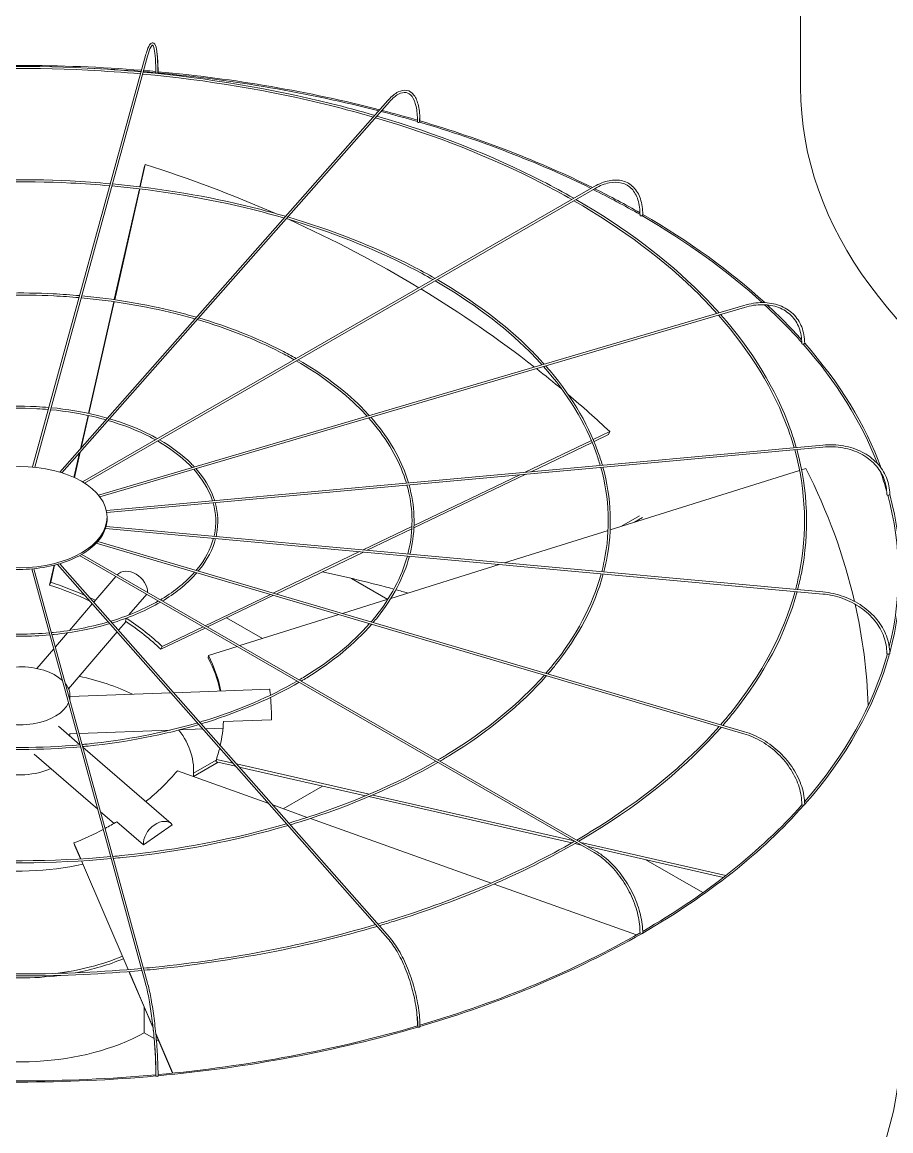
# Model space of a CAD drawing. Header units: millimetres. Extents: x -312439 to 477422, y -331570 to 212570.
# Drawn here: x -168588 to -167553, y -87012 to -85691 of the extents above; entities that cross this region are included whole.
import ezdxf

# ---------------------------------------------------------------- set-up
doc = ezdxf.new("R2010")
doc.units = ezdxf.units.MM

msp = doc.modelspace()

# ---------------------------------------------------------------- linework, layer by layer
at = {"color": 3, "linetype": 'Continuous', "lineweight": 0, "extrusion": (-1.11022e-16, 0.816497, 0.57735)}
for p, q in [((-167660.963, -85768.706), (-167660.963, -85205.817)), ((-168440.797, -85730.795), (-168575.265, -86220.963)), ((-168438.435, -85731.443), (-168572.79, -86221.201)), ((-168542.953, -86227.065), (-168152.276, -85784.383)), ((-168150.439, -85786.004), (-168540.389, -86227.862)), ((-168441.122, -85860.777), (-168447.142, -85887.358)), ((-168442.452, -85864.209), (-168441.122, -85860.777)), ((-168447.681, -85887.293), (-168442.452, -85864.209)), ((-168515.955, -86238.707), (-167906.763, -85886.99)), ((-167905.538, -85889.111), (-168513.59, -86240.17)), ((-168478.111, -86021.638), (-168448.225, -85889.694)), ((-168447.686, -85889.759), (-168477.575, -86021.715)), ((-168508.804, -86157.145), (-168478.653, -86024.035)), ((-168478.118, -86024.111), (-168508.276, -86157.259)), ((-168496.913, -86254.54), (-167728.343, -86028.446)), ((-168495.277, -86256.612), (-167727.652, -86030.796)), ((-168518.318, -86199.151), (-168509.345, -86159.534)), ((-168508.818, -86159.648), (-168517.574, -86198.308)), ((-167907.82, -86188.29), (-167888.214, -86178.88)), ((-167889.544, -86182.312), (-167888.214, -86178.88)), ((-167988.994, -86227.248), (-167910.031, -86189.351)), ((-167909.055, -86191.676), (-167981.804, -86226.591)), ((-167889.544, -86182.312), (-167906.843, -86190.614)), ((-168526.075, -86233.394), (-168519.446, -86204.131)), ((-168518.702, -86203.288), (-168525.574, -86233.626)), ((-168487.536, -86272.836), (-167634.448, -86194.827)), ((-168487.079, -86275.254), (-167634.225, -86197.267)), ((-167988.135, -86229.629), (-168121.294, -86293.537)), ((-168121.175, -86290.687), (-167995.326, -86230.287)), ((-167662.108, -86225), (-167887.635, -86295.651)), ((-167654.664, -86222.668), (-167659.756, -86224.263)), ((-168486.67, -86282.59), (-168486.67, -86280.59)), ((-167852.604, -86279.036), (-167873.962, -86291.367)), ((-167858.815, -86286.622), (-167849.14, -86281.036)), ((-168488.606, -86294.15), (-167634.448, -86372.257)), ((-168487.883, -86291.756), (-167634.225, -86369.818)), ((-168181.735, -86319.752), (-168123.67, -86291.884)), ((-168123.813, -86294.746), (-168176.846, -86320.199)), ((-167890.122, -86296.43), (-168013.636, -86335.123)), ((-168499.671, -86311.733), (-167728.343, -86538.638)), ((-167727.652, -86536.288), (-168497.833, -86309.721)), ((-168516.876, -86325.017), (-167905.538, -86677.973)), ((-168288.899, -86371.184), (-168186.04, -86321.818)), ((-168181.151, -86322.265), (-168285.29, -86372.245)), ((-168555.148, -86361.75), (-168549.764, -86337.982)), ((-168549.178, -86337.834), (-168553.818, -86358.318)), ((-168152.276, -86782.701), (-168545.698, -86336.909)), ((-168543.095, -86336.156), (-168150.439, -86781.08)), ((-168519.353, -86326.415), (-167906.763, -86680.094)), ((-168019.714, -86337.027), (-168148.696, -86377.433)), ((-168576.311, -86342.306), (-168440.797, -86836.289)), ((-168438.435, -86835.641), (-168573.833, -86342.083)), ((-168476.256, -86351.297), (-168502.603, -86382.039)), ((-168555.148, -86361.75), (-168553.818, -86358.318)), ((-168152.455, -86378.611), (-168195.746, -86353.617)), ((-168439.464, -86372.539), (-168460.588, -86397.188)), ((-168369.725, -86409.975), (-168292.197, -86372.767)), ((-168288.589, -86373.828), (-168367.083, -86411.5)), ((-168504.213, -86383.917), (-168531.417, -86415.659)), ((-168152.3, -86378.563), (-168206.305, -86395.481)), ((-168301.475, -86425.295), (-168344.304, -86400.568)), ((-168210.508, -86396.797), (-168328.517, -86433.766)), ((-168474.67, -86417.392), (-168532.637, -86485.028)), ((-168464.123, -86405.085), (-168473.061, -86415.514)), ((-168369.758, -86412.784), (-168422.47, -86438.083)), ((-168421.14, -86434.651), (-168372.4, -86411.259)), ((-168533.848, -86418.496), (-168548.258, -86435.309)), ((-168550.182, -86437.554), (-168570.239, -86460.956)), ((-168422.47, -86438.083), (-168421.14, -86434.651)), ((-168331.693, -86434.761), (-168366.036, -86445.52)), ((-168366.131, -86448.476), (-168366.036, -86445.52)), ((-168410.56, -86490.036), (-168530.834, -86494.494)), ((-168530.834, -86493.45), (-168530.834, -86498.824)), ((-168293.194, -86485.686), (-168407.396, -86489.919)), ((-168348.192, -86524.113), (-168290.964, -86521.992)), ((-168518.931, -86551.802), (-168544.473, -86529.667)), ((-168411.38, -86534.312), (-168519.994, -86538.338)), ((-168372.749, -86532.88), (-168399.476, -86533.871)), ((-168348.67, -86531.988), (-168369.585, -86532.763)), ((-168522.508, -86538.431), (-168531.515, -86538.765)), ((-168530.834, -86538.739), (-168530.834, -86541.487)), ((-168497.756, -86628.659), (-168573.43, -86563.082)), ((-168410.487, -86645.777), (-168515.48, -86554.792)), ((-168356.577, -86570.005), (-168383.555, -86585.581)), ((-168383.555, -86589.581), (-168354.351, -86572.72)), ((-168356.647, -86572.196), (-168356.552, -86569.24)), ((-168333.368, -86577.503), (-168356.647, -86572.196)), ((-168356.552, -86569.24), (-168336.658, -86573.775)), ((-168332.569, -86574.707), (-168174.4, -86610.762)), ((-168294.241, -86621.838), (-168402.947, -86583.011)), ((-168383.555, -86589.938), (-168383.555, -86582.688)), ((-168178.978, -86612.697), (-168329.278, -86578.435)), ((-168230.174, -86601.026), (-168276.93, -86628.021)), ((-167933.319, -86668.696), (-168174.885, -86613.63)), ((-168170.341, -86611.687), (-167930.585, -86666.34)), ((-168248.219, -86638.276), (-168289.47, -86623.542)), ((-168478.369, -86645.459), (-168494.424, -86631.546)), ((-168029.21, -86716.5), (-168244.445, -86639.624)), ((-168475.094, -86643.504), (-168443.298, -86671.058)), ((-168443.298, -86671.058), (-168409.103, -86647.238)), ((-167922.49, -86668.186), (-167749.773, -86707.557)), ((-168526.141, -86668.828), (-168518.021, -86687.743)), ((-168524.906, -86672.165), (-168526.141, -86668.828)), ((-168518.213, -86687.755), (-168524.906, -86672.165)), ((-167922.061, -86671.262), (-167929.795, -86669.499)), ((-167752.739, -86709.86), (-167913.966, -86673.107)), ((-168461.608, -86819.611), (-168517.186, -86690.147)), ((-168516.994, -86690.135), (-168461.417, -86819.595)), ((-167777.176, -86727.999), (-167845.036, -86688.82)), ((-167856.153, -86778.311), (-168025.839, -86717.704)), ((-168431.912, -86888.784), (-168460.588, -86821.986)), ((-168460.398, -86821.97), (-168431.979, -86888.168)), ((-168442.513, -86864.09), (-168442.513, -86894.765)), ((-168430.658, -86901.61), (-168442.513, -86894.765)), ((-168428.662, -86895.895), (-168408.449, -86942.98)), ((-168408.638, -86942.999), (-168428.604, -86896.489)), ((-168425.005, -86904.874), (-168427.996, -86903.147))]:
    msp.add_line(p, q, dxfattribs=at)
at = {"color": 3, "linetype": 'Continuous', "lineweight": 0}
for centre, major_axis, ratio, start_param, end_param in [((-168590.729, -86348.125), (-1048.768, 0), 0.57735027, 4.57359934, 4.85199434), ((-168590.729, -86348.125), (-1046.319, 0), 0.57735027, 4.57364216, 4.63432464), ((-168590.729, -86348.125), (-1046.319, 0), 0.57735027, 4.55682048, 4.57124415), ((-168590.729, -86348.125), (-1048.768, 0), 0.57735027, 4.55718579, 4.57120693), ((-168427.386, -85751.371), (1.225, -0.004), 0.56474576, 3.14159265, 4.55699194), ((-168427.386, -85751.371), (1.225, -0.004), 0.56474576, 4.55699194, 6.12778827), ((-168590.729, -86348.125), (-1046.319, 0), 0.57735027, 4.2914666, 4.55448885), ((-168427.194, -85750.672), (1.225, 0), 0.57735027, 5.71748689, 6.28318531), ((-168590.729, -86348.125), (-1048.768, 0), 0.57735027, 4.29134899, 4.55463788), ((-166612.194, -85768.706), (-1048.768, 0), 0.57735027, 0, 3.14159265), ((-168590.729, -86348.125), (-1048.768, 0), 0.57735027, 4.24381435, 4.28857014), ((-168590.729, -86348.125), (-1046.319, 0), 0.57735027, 4.24262693, 4.28868124), ((-168115.865, -85809.81), (1.225, -0.01), 0.56597275, 3.14159265, 4.24604342), ((-168115.865, -85809.81), (1.225, -0.01), 0.56597275, 4.24604342, 5.81683974), ((-168590.729, -86348.125), (-1046.319, 0), 0.57735027, 4.00461262, 4.24016109), ((-168115.309, -85809.18), (1.225, 0), 0.57735027, 5.29033196, 6.28318531), ((-168590.729, -86348.125), (-1048.768, 0), 0.57735027, 4.00443097, 4.24060103), ((-168589.399, -86515.405), (-942.562, 365.4), 0.65992862, 4.64663537, 4.80984928), ((-168590.729, -86348.125), (-1048.768, 0), 0.57735027, 3.93098858, 4.00111844), ((-168590.729, -86348.125), (-1046.319, 0), 0.57735027, 3.92863661, 4.00129229), ((-168589.399, -86515.405), (-942.562, 365.4), 0.65992862, 4.45394149, 4.62923067), ((-167850.87, -85920.967), (1.225, -0.016), 0.56830663, 3.14159265, 3.93464288), ((-167850.87, -85920.967), (1.225, -0.016), 0.56830663, 3.93464288, 5.50543921), ((-168590.729, -86348.125), (-1046.319, 0), 0.57735027, 3.70570419, 3.9258203), ((-167850.004, -85920.467), (-1.225, 0), 0.57735027, 1.83263032, 3.14159265), ((-168590.729, -86348.125), (-1048.768, 0), 0.57735027, 3.70411228, 3.92650775), ((-168589.399, -86515.405), (-942.562, 365.4), 0.65992862, 4.28319099, 4.45112181), ((-168590.729, -86348.125), (-1046.319, 0), 0.57735027, 3.61515195, 3.70067928), ((-168590.729, -86348.125), (-1048.768, 0), 0.57735027, 3.61992048, 3.69877001), ((-167658.34, -86073.962), (-1.225, 0.021), 0.57151893, 0, 0.48093441), ((-167658.34, -86073.962), (-1.225, 0.021), 0.57151893, 0.48093441, 2.05173073), ((-167657.248, -86073.641), (-1.225, 0), 0.57735027, 1.51847105, 3.14159265), ((-168590.729, -86348.125), (-1048.768, 0), 0.57735027, 3.35086888, 3.61231471), ((-168590.729, -86348.125), (-1046.319, 0), 0.57735027, 3.3609423, 3.61148113), ((-168589.399, -86515.405), (-942.562, 365.4), 0.65992862, 4.23904287, 4.2800546), ((-168589.399, -86515.405), (-942.562, 365.4), 0.65992862, 4.15803474, 4.22871948), ((-168590.634, -86515.88), (1010.388, -32.497), 0.79709982, 0.20844184, 0.41264052), ((-168590.729, -86348.125), (-1046.319, 0), 0.57735027, 3.30554955, 3.34466555), ((-167557.12, -86253.819), (-1.225, 0.023), 0.57529521, 0, 0.1678974), ((-167557.12, -86253.819), (-1.225, 0.023), 0.57529521, 0.1678974, 1.73869372), ((-168590.729, -86348.125), (-1046.319, 0), 0.57735027, 2.9973499, 3.29716571), ((-167555.911, -86253.708), (-1.225, 0), 0.57735027, 1.20431179, 3.14159265), ((-168590.729, -86348.125), (-1048.768, 0), 0.57735027, 2.98561554, 3.29783032), ((-168591.162, -86282.59), (-104.492, 0), 0.57735027, 2.98808135, 3.14159265), ((-168591.162, -86282.59), (-104.492, 0), 0.57735027, 2.67392209, 2.98094469), ((-168591.162, -86282.59), (-104.492, 0), 0.57735027, 2.35976282, 2.66678542), ((-168591.162, -86282.59), (-104.492, 0), 0.57735027, 2.04560356, 2.35262616), ((-168591.162, -86282.59), (-104.492, 0), 0.57735027, 1.73144429, 2.03846689), ((-168591.162, -86282.59), (-104.492, 0), 0.57735027, 1.41728503, 1.72430763), ((-168458.139, -86364.131), (-16.786, 14.386), 0.73180825, 3.6699438, 6.25547108), ((-168590.729, -86913.013), (1046.319, 0), 0.57735027, 1.13086203, 1.21917829), ((-168590.729, -86518.837), (-226.18, 87.683), 0.65992862, 4.59602029, 4.80984928), ((-168589.399, -86515.405), (226.18, -87.683), 0.65992862, 1.48816133, 1.66825663), ((-168589.399, -86515.405), (226.18, -87.683), 0.65992862, 1.43137513, 1.46305029), ((-168590.729, -86913.013), (1046.319, 0), 0.57735027, 1.11315293, 1.12829513), ((-168590.634, -86515.88), (1010.388, -32.497), 0.79709982, 0.05380476, 0.20420122), ((-168589.399, -86515.405), (226.18, -87.683), 0.65992862, 1.01644208, 1.25303729), ((-168590.729, -86518.837), (-226.18, 87.683), 0.65992862, 4.15803474, 4.39268064), ((-168590.729, -86348.125), (-1046.319, 0), 0.57735027, 2.6752935, 2.98289949), ((-168590.729, -86348.125), (-1048.768, 0), 0.57735027, 2.67086857, 2.98332964), ((-167557.12, -86442.931), (-1.225, 0.023), 0.57926583, 0, 1.42460911), ((-167555.911, -86443.042), (-1.225, 0), 0.57735027, 0.89015252, 3.14159265), ((-168590.729, -86518.837), (242.456, -7.798), 0.79709982, 0.20115917, 0.41264052), ((-168590.634, -86515.88), (242.456, -7.798), 0.79709982, 0.18583027, 0.41264052), ((-168590.729, -86493.45), (-59.895, 0), 0.57735027, 3.69756416, 5.76575409), ((-168590.729, -86582.688), (-207.174, 0), 0.57735027, 4.00561733, 4.36390833), ((-168590.729, -86493.45), (-59.895, 0), 0.57735027, 3.02719924, 3.57014533), ((-168292.375, -86507.779), (-0.819, 22.092), 0.05230802, 5.46284956, 6.28318531), ((-168292.375, -86507.779), (-0.819, 22.092), 0.05230802, 4.01155215, 5.31083021), ((-168590.729, -86493.45), (-59.895, 0), 0.57735027, 0.78539816, 2.89978042), ((-168590.729, -86582.688), (-207.174, 0), 0.57735027, 3.08204121, 3.55783774), ((-168590.634, -86515.88), (242.456, -7.798), 0.79709982, 6.13145768, 6.28093219), ((-168590.634, -86515.88), (242.456, -7.798), 0.79709982, 6.04401129, 6.11604234), ((-168590.729, -86553.072), (-59.895, 0), 0.57735027, 1.1079301, 2.23846982), ((-168591.964, -86515.5), (-227.492, -84.221), 0.6873805, 2.02158825, 2.2576377), ((-168590.729, -86348.125), (-1046.319, 0), 0.57735027, 2.35898226, 2.6687056), ((-168590.729, -86348.125), (-1048.768, 0), 0.57735027, 2.35667794, 2.66891462), ((-167658.34, -86622.788), (-1.225, 0.021), 0.58304212, 0, 1.10944839), ((-167657.248, -86623.109), (-1.225, 0), 0.57735027, 0.57599326, 3.14159265), ((-168424.965, -86662.484), (14.478, 16.707), 0.67950023, 6.14949631, 8.84418497), ((-168591.964, -86515.5), (-227.492, -84.221), 0.6873805, 1.60582316, 1.76537716), ((-168591.964, -86515.5), (-227.492, -84.221), 0.6873805, 1.7758456, 1.84274406), ((-168590.729, -86582.688), (-207.174, 0), 0.57735027, 1.30817895, 1.9425337), ((-168590.729, -86348.125), (-1046.319, 0), 0.57735027, 2.04376734, 2.35460013), ((-168590.729, -86348.125), (-1048.768, 0), 0.57735027, 2.04258502, 2.35459852), ((-167850.87, -86775.783), (-1.225, 0.017), 0.58625442, 0, 0.79329185), ((-167850.004, -86776.283), (-1.225, 0), 0.57735027, 0.26183399, 3.14159265), ((-168590.729, -86707.193), (-207.174, 0), 0.57735027, 1.77816663, 2.202298), ((-168590.729, -86707.193), (-212.072, 0), 0.57735027, 1.89063678, 2.19285982), ((-168590.729, -86707.193), (-212.072, 0), 0.57735027, 1.3476903, 1.79509044), ((-168590.729, -86348.125), (-1046.319, 0), 0.57735027, 1.72891751, 2.04055715), ((-168590.729, -86348.125), (-1048.768, 0), 0.57735027, 1.72854634, 2.04038352), ((-168115.865, -86886.94), (-1.225, 0.011), 0.58858829, 0, 0.47632773), ((-168115.309, -86887.57), (-1.225, 0), 0.57735027, 0, 3.14159265), ((-168590.729, -86807.193), (-212.072, 0), 0.57735027, 0.98594125, 2.34464399), ((-168590.729, -86911.013), (-1048.768, 0), 0.57735027, 0, 3.14159265), ((-168590.729, -86348.125), (-1046.319, 0), 0.57735027, 1.41438895, 1.72636573), ((-168427.386, -86945.379), (-1.225, 0.004), 0.58981528, 0, 0.15883691), ((-168427.194, -86946.077), (-1.225, 0), 0.57735027, 0, 3.14159265), ((-168590.729, -86348.125), (-1048.768, 0), 0.57735027, 1.41453598, 1.72626058)]:
    msp.add_ellipse(centre, major_axis=major_axis, ratio=ratio, start_param=start_param, end_param=end_param, dxfattribs=at)
msp.add_ellipse((-168591.162, -86280.59), major_axis=(-104.492, 0), ratio=0.57735027, dxfattribs=at)
for points, knots in [([(-168425.97, -85750.672), (-168425.97, -85743.858), (-168426.176, -85737.792), (-168426.987, -85727.719), (-168427.584, -85723.722), (-168429.192, -85718.036), (-168430.094, -85715.975), (-168433.234, -85715.513), (-168434.227, -85716.104), (-168436.432, -85718.445), (-168437.662, -85721.063), (-168439.58, -85726.588), (-168440.189, -85728.579), (-168440.797, -85730.795)], [4.71238898, 4.71238898, 4.71238898, 4.71238898, 5.02654825, 5.02654825, 5.34070751, 5.34070751, 5.65486678, 5.65486678, 5.82360284, 5.82360284, 6.1377621, 6.1377621, 6.28318531, 6.28318531, 6.28318531, 6.28318531]), ([(-168438.435, -85731.443), (-168437.162, -85726.803), (-168435.885, -85723.237), (-168433.66, -85718.914), (-168432.663, -85718.315), (-168432.557, -85718.315), (-168431.738, -85718.91), (-168430.329, -85723.568), (-168429.752, -85726.967), (-168428.91, -85735.941), (-168428.662, -85741.66), (-168428.609, -85749.212), (-168428.607, -85750.28), (-168428.611, -85751.367)], [0, 0, 0, 0, 0.31526689, 0.31526689, 0.60947257, 0.60947257, 0.92674061, 0.92674061, 1.22083726, 1.22083726, 1.53563039, 1.53563039, 1.5863402, 1.5863402, 1.5863402, 1.5863402]), ([(-168427.497, -85726.132), (-168427.46, -85726.375), (-168427.424, -85726.622), (-168426.817, -85730.969), (-168426.44, -85736.182), (-168426.187, -85745.13), (-168426.152, -85748.172), (-168426.161, -85751.372)], [7.384497053, 7.384497053, 7.384497053, 7.384497053, 7.403952931, 7.403952931, 7.721220971, 7.721220971, 7.869487909, 7.869487909, 7.869487909, 7.869487909]), ([(-168446.151, -85750.313), (-168467.396, -85748.392), (-168488.756, -85746.893), (-168585.456, -85742.049), (-168661.522, -85743.561), (-168736.173, -85750.313)], [3.771589677, 3.771589677, 3.771589677, 3.771589677, 3.840445898, 3.840445898, 4.082391957, 4.082391957, 4.082391957, 4.082391957]), ([(-168446.81, -85752.713), (-168467.602, -85750.838), (-168488.503, -85749.369), (-168584.755, -85744.497), (-168660.844, -85745.98), (-168735.514, -85752.713)], [3.7720633, 3.7720633, 3.7720633, 3.7720633, 3.839550132, 3.839550132, 4.081918334, 4.081918334, 4.081918334, 4.081918334]), ([(-168169.727, -85804.158), (-168186.455, -85799.284), (-168203.437, -85794.7), (-168292.112, -85772.616), (-168367.452, -85759.993), (-168444.332, -85752.939)], [3.459637643, 3.459637643, 3.459637643, 3.459637643, 3.519736913, 3.519736913, 3.769381517, 3.769381517, 3.769381517, 3.769381517]), ([(-168167.937, -85802.129), (-168185.199, -85797.083), (-168202.731, -85792.346), (-168291.829, -85770.188), (-168366.986, -85757.597), (-168443.673, -85750.539)], [3.458315721, 3.458315721, 3.458315721, 3.458315721, 3.520259366, 3.520259366, 3.768912043, 3.768912043, 3.768912043, 3.768912043]), ([(-168114.084, -85809.18), (-168114.084, -85802.319), (-168114.686, -85796.124), (-168117.072, -85785.622), (-168118.85, -85781.311), (-168123.573, -85774.972), (-168126.568, -85772.948), (-168133.128, -85771.81), (-168136.566, -85772.503), (-168143.818, -85776.184), (-168147.676, -85779.327), (-168151.773, -85783.818), (-168152.024, -85784.098), (-168152.276, -85784.383)], [4.71238898, 4.71238898, 4.71238898, 4.71238898, 5.02654825, 5.02654825, 5.34070751, 5.34070751, 5.65486678, 5.65486678, 5.94845155, 5.94845155, 6.26261081, 6.26261081, 6.28318531, 6.28318531, 6.28318531, 6.28318531]), ([(-168150.439, -85786.004), (-168146.783, -85781.862), (-168143.152, -85778.799), (-168136.42, -85775.112), (-168133.357, -85774.486), (-168127.992, -85775.426), (-168125.604, -85777.002), (-168121.496, -85782.596), (-168119.831, -85786.614), (-168117.622, -85796.626), (-168117.063, -85802.588), (-168117.087, -85809.414), (-168117.088, -85809.607), (-168117.09, -85809.799)], [6.28318531, 6.28318531, 6.28318531, 6.28318531, 6.59783007, 6.59783007, 6.91209691, 6.91209691, 7.22936495, 7.22936495, 7.54663299, 7.54663299, 7.86046851, 7.86046851, 7.86952551, 7.86952551, 7.86952551, 7.86952551]), ([(-167933.355, -85902.343), (-167945.093, -85895.639), (-167957.14, -85889.114), (-168029.222, -85852.092), (-168095.831, -85825.852), (-168167.131, -85804.917)], [3.146975566, 3.146975566, 3.146975566, 3.146975566, 3.199958928, 3.199958928, 3.456525414, 3.456525414, 3.456525414, 3.456525414]), ([(-167930.9, -85900.926), (-167943.08, -85893.943), (-167955.59, -85887.155), (-168027.989, -85849.976), (-168094.344, -85823.804), (-168165.342, -85802.89)], [3.145113132, 3.145113132, 3.145113132, 3.145113132, 3.200037836, 3.200037836, 3.455209352, 3.455209352, 3.455209352, 3.455209352]), ([(-168114.678, -85805.762), (-168114.655, -85806.578), (-168114.642, -85807.406), (-168114.635, -85808.763), (-168114.636, -85809.286), (-168114.64, -85809.813)], [7.8059806913, 7.8059806913, 7.8059806913, 7.8059806913, 7.8451401512, 7.8451401512, 7.8694167814, 7.8694167814, 7.8694167814, 7.8694167814]), ([(-168482.718, -85883.609), (-168498.567, -85882.18), (-168514.5, -85881.066), (-168586.815, -85877.449), (-168643.736, -85878.574), (-168699.606, -85883.609)], [3.772165081, 3.772165081, 3.772165081, 3.772165081, 3.840593344, 3.840593344, 4.081816553, 4.081816553, 4.081816553, 4.081816553]), ([(-168483.377, -85886.009), (-168498.772, -85884.627), (-168514.247, -85883.542), (-168586.113, -85879.898), (-168643.057, -85880.993), (-168698.947, -85886.009)], [3.772797592, 3.772797592, 3.772797592, 3.772797592, 3.839399606, 3.839399606, 4.081184042, 4.081184042, 4.081184042, 4.081184042]), ([(-168275.846, -85924.402), (-168288.104, -85920.843), (-168300.542, -85917.491), (-168366.739, -85901.001), (-168423.24, -85891.53), (-168480.898, -85886.234)], [3.460983159, 3.460983159, 3.460983159, 3.460983159, 3.519648571, 3.519648571, 3.769222865, 3.769222865, 3.769222865, 3.769222865]), ([(-168274.055, -85922.372), (-168286.847, -85918.641), (-168299.836, -85915.136), (-168366.456, -85898.572), (-168422.775, -85889.134), (-168480.24, -85883.834)], [3.459218713, 3.459218713, 3.459218713, 3.459218713, 3.520344822, 3.520344822, 3.768597722, 3.768597722, 3.768597722, 3.768597722]), ([(-167848.779, -85920.467), (-167848.779, -85913.567), (-167849.724, -85907.186), (-167853.458, -85896.072), (-167856.251, -85891.337), (-167863.445, -85884.057), (-167867.838, -85881.514), (-167877.708, -85878.908), (-167883.175, -85878.84), (-167894.632, -85881.116), (-167900.628, -85883.467), (-167906.657, -85886.929), (-167906.71, -85886.959), (-167906.763, -85886.99)], [3.14159265, 3.14159265, 3.14159265, 3.14159265, 3.45575192, 3.45575192, 3.76991118, 3.76991118, 4.08269654, 4.08269654, 4.39544819, 4.39544819, 4.70960746, 4.70960746, 4.71238898, 4.71238898, 4.71238898, 4.71238898]), ([(-167905.538, -85889.111), (-167899.788, -85885.792), (-167894.063, -85883.55), (-167883.266, -85881.41), (-167878.2, -85881.509), (-167869.196, -85883.964), (-167865.251, -85886.313), (-167858.76, -85893.086), (-167856.217, -85897.52), (-167852.838, -85908.108), (-167852.005, -85914.258), (-167852.095, -85920.951)], [1.57079633, 1.57079633, 1.57079633, 1.57079633, 1.88806437, 1.88806437, 2.20533241, 2.20533241, 2.52260045, 2.52260045, 2.83986849, 2.83986849, 3.15713653, 3.15713653, 3.15713653, 3.15713653]), ([(-167758.008, -86037.173), (-167764.886, -86029.465), (-167772.083, -86021.854), (-167820.49, -85973.462), (-167870.675, -85935.704), (-167928.447, -85902.338)], [2.831913395, 2.831913395, 2.831913395, 2.831913395, 2.879924499, 2.879924499, 3.141418031, 3.141418031, 3.141418031, 3.141418031]), ([(-167760.61, -86037.938), (-167767.243, -86030.538), (-167774.173, -86023.226), (-167822.393, -85975.037), (-167872.803, -85937.181), (-167930.897, -85903.752)], [2.833719703, 2.833719703, 2.833719703, 2.833719703, 2.880073873, 2.880073873, 3.143270218, 3.143270218, 3.143270218, 3.143270218]), ([(-168098.63, -85997.765), (-168107.137, -85992.924), (-168115.858, -85988.209), (-168169.651, -85960.58), (-168219.686, -85940.875), (-168273.248, -85925.16)], [3.148849473, 3.148849473, 3.148849473, 3.148849473, 3.199944541, 3.199944541, 3.456834427, 3.456834427, 3.456834427, 3.456834427]), ([(-168096.174, -85996.346), (-168105.122, -85991.229), (-168114.308, -85986.25), (-168168.418, -85958.464), (-168218.198, -85938.827), (-168271.459, -85923.133)], [3.146361804, 3.146361804, 3.146361804, 3.146361804, 3.200049713, 3.200049713, 3.455080387, 3.455080387, 3.455080387, 3.455080387]), ([(-167968.852, -86099.198), (-167973.613, -86093.915), (-167978.576, -86088.693), (-168014.554, -86052.74), (-168052.466, -86024.288), (-168096.169, -85999.172)], [2.83591825, 2.83591825, 2.83591825, 2.83591825, 2.880098074, 2.880098074, 3.143909361, 3.143909361, 3.143909361, 3.143909361]), ([(-167966.248, -86098.432), (-167971.255, -86092.842), (-167976.486, -86087.321), (-168012.651, -86051.165), (-168050.338, -86022.811), (-168093.718, -85997.757)], [2.833499431, 2.833499431, 2.833499431, 2.833499431, 2.879899034, 2.879899034, 3.141439875, 3.141439875, 3.141439875, 3.141439875]), ([(-168519.273, -86016.859), (-168529.729, -86015.924), (-168540.24, -86015.193), (-168588.177, -86012.804), (-168625.958, -86013.541), (-168663.051, -86016.859)], [3.773286698, 3.773286698, 3.773286698, 3.773286698, 3.840886477, 3.840886477, 4.080694936, 4.080694936, 4.080694936, 4.080694936]), ([(-168519.931, -86019.26), (-168529.934, -86018.371), (-168539.987, -86017.669), (-168587.475, -86015.253), (-168625.279, -86015.961), (-168662.393, -86019.26)], [3.774238416, 3.774238416, 3.774238416, 3.774238416, 3.839097695, 3.839097695, 4.079743218, 4.079743218, 4.079743218, 4.079743218]), ([(-168381.933, -86044.611), (-168389.73, -86042.362), (-168397.636, -86040.239), (-168441.361, -86029.341), (-168479.021, -86023.022), (-168517.453, -86019.484)], [3.463595352, 3.463595352, 3.463595352, 3.463595352, 3.51947091, 3.51947091, 3.768879274, 3.768879274, 3.768879274, 3.768879274]), ([(-168380.141, -86042.58), (-168388.473, -86040.16), (-168396.93, -86037.884), (-168441.078, -86026.913), (-168478.555, -86020.626), (-168516.795, -86017.085)], [3.46094335, 3.46094335, 3.46094335, 3.46094335, 3.520514255, 3.520514255, 3.7679441, 3.7679441, 3.7679441, 3.7679441]), ([(-167656.024, -86073.641), (-167656.024, -86066.712), (-167657.221, -86060.113), (-167661.923, -86048.236), (-167665.428, -86042.962), (-167674.39, -86034.294), (-167679.844, -86030.904), (-167692.127, -86026.339), (-167698.954, -86025.164), (-167713.307, -86025.112), (-167720.83, -86026.236), (-167728.343, -86028.446)], [4.71238898, 4.71238898, 4.71238898, 4.71238898, 5.02654825, 5.02654825, 5.34070751, 5.34070751, 5.65486678, 5.65486678, 5.96902604, 5.96902604, 6.28318531, 6.28318531, 6.28318531, 6.28318531]), ([(-167727.652, -86030.796), (-167720.389, -86028.659), (-167713.14, -86027.592), (-167699.403, -86027.685), (-167692.918, -86028.844), (-167681.35, -86033.244), (-167676.268, -86036.482), (-167667.971, -86044.714), (-167664.754, -86049.709), (-167660.494, -86061), (-167659.452, -86067.297), (-167659.564, -86073.941)], [6.28318531, 6.28318531, 6.28318531, 6.28318531, 6.60045335, 6.60045335, 6.91772139, 6.91772139, 7.23498943, 7.23498943, 7.55225747, 7.55225747, 7.86952551, 7.86952551, 7.86952551, 7.86952551]), ([(-168263.869, -86093.165), (-168269.153, -86090.18), (-168274.561, -86087.266), (-168310.071, -86069.027), (-168343.521, -86055.86), (-168379.334, -86045.367)], [3.152476318, 3.152476318, 3.152476318, 3.152476318, 3.199914714, 3.199914714, 3.457374967, 3.457374967, 3.457374967, 3.457374967]), ([(-168261.408, -86091.744), (-168267.138, -86088.483), (-168273.012, -86085.308), (-168308.838, -86066.911), (-168342.033, -86053.813), (-168377.545, -86043.34)], [3.148732281, 3.148732281, 3.148732281, 3.148732281, 3.200072384, 3.200072384, 3.454746323, 3.454746323, 3.454746323, 3.454746323]), ([(-167668.615, -86197.952), (-167670.637, -86190.87), (-167672.904, -86183.812), (-167692.369, -86129.313), (-167720.496, -86083.15), (-167758.806, -86039.961)], [2.519571261, 2.519571261, 2.519571261, 2.519571261, 2.559550642, 2.559550642, 2.829500903, 2.829500903, 2.829500903, 2.829500903]), ([(-167666.133, -86197.725), (-167668.247, -86190.283), (-167670.629, -86182.867), (-167690.254, -86128.166), (-167718.236, -86082.197), (-167756.211, -86039.197)], [2.518738954, 2.518738954, 2.518738954, 2.518738954, 2.560443172, 2.560443172, 2.827714195, 2.827714195, 2.827714195, 2.827714195]), ([(-168177.068, -86160.45), (-168179.962, -86157.271), (-168182.966, -86154.126), (-168206.704, -86130.407), (-168232.105, -86111.366), (-168261.402, -86094.569)], [2.840166791, 2.840166791, 2.840166791, 2.840166791, 2.880145835, 2.880145835, 3.145067211, 3.145067211, 3.145067211, 3.145067211]), ([(-168174.458, -86159.682), (-168177.602, -86156.198), (-168180.876, -86152.754), (-168204.801, -86128.831), (-168229.977, -86109.889), (-168258.95, -86093.154)], [2.836508955, 2.836508955, 2.836508955, 2.836508955, 2.879847671, 2.879847671, 3.141363941, 3.141363941, 3.141363941, 3.141363941]), ([(-167896.947, -86218.831), (-167898.485, -86213.479), (-167900.208, -86208.146), (-167914.88, -86167.282), (-167935.913, -86132.75), (-167964.448, -86100.455)], [2.520659116, 2.520659116, 2.520659116, 2.520659116, 2.560589234, 2.560589234, 2.827907762, 2.827907762, 2.827907762, 2.827907762]), ([(-167899.431, -86219.058), (-167900.875, -86214.067), (-167902.483, -86209.091), (-167916.994, -86168.429), (-167938.173, -86133.703), (-167967.044, -86101.219)], [2.521788299, 2.521788299, 2.521788299, 2.521788299, 2.55939978, 2.55939978, 2.830291828, 2.830291828, 2.830291828, 2.830291828]), ([(-168555.828, -86150.111), (-168560.891, -86149.668), (-168565.978, -86149.321), (-168589.538, -86148.158), (-168608.18, -86148.509), (-168626.496, -86150.111)], [3.776630452, 3.776630452, 3.776630452, 3.776630452, 3.841752063, 3.841752063, 4.077351182, 4.077351182, 4.077351182, 4.077351182]), ([(-168556.487, -86152.513), (-168561.096, -86152.115), (-168565.726, -86151.796), (-168588.836, -86150.608), (-168607.501, -86150.929), (-168625.837, -86152.513)], [3.778551419, 3.778551419, 3.778551419, 3.778551419, 3.838185012, 3.838185012, 4.075430215, 4.075430215, 4.075430215, 4.075430215]), ([(-168488.025, -86164.826), (-168491.358, -86163.883), (-168494.729, -86162.986), (-168515.983, -86157.681), (-168534.8, -86154.514), (-168554.008, -86152.734)], [3.471418325, 3.471418325, 3.471418325, 3.471418325, 3.518930063, 3.518930063, 3.767850767, 3.767850767, 3.767850767, 3.767850767]), ([(-168486.229, -86162.79), (-168490.1, -86161.681), (-168494.023, -86160.632), (-168515.699, -86155.253), (-168534.335, -86152.119), (-168553.349, -86150.336)], [3.466082688, 3.466082688, 3.466082688, 3.466082688, 3.521010964, 3.521010964, 3.765995554, 3.765995554, 3.765995554, 3.765995554]), ([(-168429.12, -86188.573), (-168431.174, -86187.438), (-168433.264, -86186.324), (-168450.49, -86177.474), (-168467.355, -86170.846), (-168485.419, -86165.574)], [3.163350536, 3.163350536, 3.163350536, 3.163350536, 3.199816759, 3.199816759, 3.458993739, 3.458993739, 3.458993739, 3.458993739]), ([(-168426.648, -86187.146), (-168429.155, -86185.74), (-168431.714, -86184.366), (-168449.257, -86175.359), (-168465.867, -86168.798), (-168483.63, -86163.547)], [3.15578841, 3.15578841, 3.15578841, 3.15578841, 3.200131949, 3.200131949, 3.453750875, 3.453750875, 3.453750875, 3.453750875]), ([(-168130.239, -86240.164), (-168131.106, -86237.247), (-168132.056, -86234.339), (-168141.615, -86207.513), (-168155.834, -86184.236), (-168175.249, -86162.468)], [2.526062853, 2.526062853, 2.526062853, 2.526062853, 2.559096419, 2.559096419, 2.831723129, 2.831723129, 2.831723129, 2.831723129]), ([(-168127.752, -86239.937), (-168128.715, -86236.66), (-168129.782, -86233.395), (-168139.501, -86206.366), (-168153.574, -86183.283), (-168172.652, -86161.704)], [2.5243135, 2.5243135, 2.5243135, 2.5243135, 2.560878912, 2.560878912, 2.828143092, 2.828143092, 2.828143092, 2.828143092]), ([(-168385.306, -86221.708), (-168386.319, -86220.629), (-168387.357, -86219.559), (-168398.854, -86208.074), (-168411.745, -86198.445), (-168426.636, -86189.967)], [2.852936139, 2.852936139, 2.852936139, 2.852936139, 2.880283876, 2.880283876, 3.148538696, 3.148538696, 3.148538696, 3.148538696]), ([(-168382.679, -86220.935), (-168383.952, -86219.555), (-168385.266, -86218.187), (-168396.952, -86206.498), (-168409.616, -86196.968), (-168424.182, -86188.55)], [2.84544614, 2.84544614, 2.84544614, 2.84544614, 2.879690294, 2.879690294, 3.141137935, 3.141137935, 3.141137935, 3.141137935]), ([(-167666.889, -86366.831), (-167665.283, -86360.76), (-167663.857, -86354.674), (-167652.556, -86299.336), (-167654.353, -86249.312), (-167667.94, -86200.35)], [2.204619764, 2.204619764, 2.204619764, 2.204619764, 2.238829514, 2.238829514, 2.515060108, 2.515060108, 2.515060108, 2.515060108]), ([(-167664.415, -86367.057), (-167662.731, -86360.657), (-167661.244, -86354.24), (-167650.138, -86298.745), (-167651.997, -86248.891), (-167665.461, -86200.123)], [2.205366155, 2.205366155, 2.205366155, 2.205366155, 2.241163262, 2.241163262, 2.514260549, 2.514260549, 2.514260549, 2.514260549]), ([(-167554.686, -86253.708), (-167554.686, -86246.764), (-167556.017, -86239.934), (-167561.213, -86227.191), (-167565.075, -86221.281), (-167574.932, -86210.967), (-167580.924, -86206.564), (-167594.442, -86199.681), (-167601.965, -86197.201), (-167617.811, -86194.394), (-167626.131, -86194.067), (-167634.448, -86194.827)], [4.71238898, 4.71238898, 4.71238898, 4.71238898, 5.02654825, 5.02654825, 5.34070751, 5.34070751, 5.65486678, 5.65486678, 5.96902604, 5.96902604, 6.28318531, 6.28318531, 6.28318531, 6.28318531]), ([(-167634.225, -86197.267), (-167626.164, -86196.529), (-167618.108, -86196.859), (-167602.815, -86199.612), (-167595.581, -86202.034), (-167582.658, -86208.716), (-167576.971, -86212.974), (-167567.696, -86222.888), (-167564.11, -86228.543), (-167559.372, -86240.694), (-167558.221, -86247.189), (-167558.345, -86253.796)], [6.28318531, 6.28318531, 6.28318531, 6.28318531, 6.60045335, 6.60045335, 6.91772139, 6.91772139, 7.23498943, 7.23498943, 7.55225747, 7.55225747, 7.86952551, 7.86952551, 7.86952551, 7.86952551]), ([(-168361.073, -86261.272), (-168361.343, -86260.429), (-168361.627, -86259.587), (-168366.234, -86246.599), (-168373.495, -86234.77), (-168383.457, -86223.717)], [2.538956365, 2.538956365, 2.538956365, 2.538956365, 2.558172992, 2.558172992, 2.836025224, 2.836025224, 2.836025224, 2.836025224]), ([(-168358.576, -86261.044), (-168358.953, -86259.842), (-168359.357, -86258.644), (-168364.121, -86245.45), (-168371.235, -86233.816), (-168380.856, -86222.952)], [2.535128932, 2.535128932, 2.535128932, 2.535128932, 2.561728893, 2.561728893, 2.828841782, 2.828841782, 2.828841782, 2.828841782]), ([(-167897.678, -86345.727), (-167896.571, -86341.487), (-167895.581, -86337.238), (-167887.118, -86295.933), (-167888.48, -86258.294), (-167898.749, -86221.455)], [2.206572109, 2.206572109, 2.206572109, 2.206572109, 2.238438586, 2.238438586, 2.515769314, 2.515769314, 2.515769314, 2.515769314]), ([(-167895.206, -86345.953), (-167894.021, -86341.384), (-167892.97, -86336.804), (-167884.701, -86295.342), (-167886.125, -86257.873), (-167896.27, -86221.229)], [2.20754654, 2.20754654, 2.20754654, 2.20754654, 2.241548585, 2.241548585, 2.514698228, 2.514698228, 2.514698228, 2.514698228]), ([(-168128.484, -86324.621), (-168127.867, -86322.198), (-168127.308, -86319.771), (-168121.682, -86292.498), (-168122.606, -86267.261), (-168129.547, -86242.56)], [2.210316481, 2.210316481, 2.210316481, 2.210316481, 2.237655596, 2.237655596, 2.51702204, 2.51702204, 2.51702204, 2.51702204]), ([(-168126.014, -86324.847), (-168125.321, -86322.095), (-168124.7, -86319.336), (-168119.266, -86291.907), (-168120.251, -86266.84), (-168127.067, -86242.334)], [2.211718384, 2.211718384, 2.211718384, 2.211718384, 2.242315601, 2.242315601, 2.515402874, 2.515402874, 2.515402874, 2.515402874]), ([(-168359.309, -86303.514), (-168359.167, -86302.909), (-168359.033, -86302.304), (-168356.247, -86289.063), (-168356.732, -86276.228), (-168360.346, -86263.665)], [2.221614787, 2.221614787, 2.221614787, 2.221614787, 2.235297735, 2.235297735, 2.520800805, 2.520800805, 2.520800805, 2.520800805]), ([(-168356.847, -86303.739), (-168356.632, -86302.804), (-168356.433, -86301.868), (-168353.833, -86288.472), (-168354.379, -86275.806), (-168357.864, -86263.438)], [2.224061215, 2.224061215, 2.224061215, 2.224061215, 2.244587809, 2.244587809, 2.517487833, 2.517487833, 2.517487833, 2.517487833]), ([(-168380.635, -86344.197), (-168380.226, -86343.712), (-168379.822, -86343.225), (-168369.881, -86331.06), (-168363.298, -86318.618), (-168359.912, -86305.918)], [1.903307061, 1.903307061, 1.903307061, 1.903307061, 1.915350543, 1.915350543, 2.203452943, 2.203452943, 2.203452943, 2.203452943]), ([(-168378.073, -86344.951), (-168377.573, -86344.348), (-168377.081, -86343.743), (-168367.264, -86331.435), (-168360.782, -86318.941), (-168357.438, -86306.144)], [1.909987851, 1.909987851, 1.909987851, 1.909987851, 1.924618049, 1.924618049, 2.206425781, 2.206425781, 2.206425781, 2.206425781]), ([(-168172.413, -86405.451), (-168170.78, -86403.557), (-168169.185, -86401.653), (-168148.904, -86376.684), (-168135.903, -86352.121), (-168129.114, -86327.023)], [1.894116328, 1.894116328, 1.894116328, 1.894116328, 1.917671716, 1.917671716, 2.201274894, 2.201274894, 2.201274894, 2.201274894]), ([(-168169.836, -86406.209), (-168168.115, -86404.197), (-168166.437, -86402.173), (-168146.284, -86377.059), (-168133.385, -86352.444), (-168126.639, -86327.25)], [1.897570624, 1.897570624, 1.897570624, 1.897570624, 1.922320382, 1.922320382, 2.202808492, 2.202808492, 2.202808492, 2.202808492]), ([(-168423.126, -86379.143), (-168422.524, -86378.786), (-168421.926, -86378.426), (-168405.751, -86368.6), (-168392.59, -86357.835), (-168382.389, -86346.234)], [1.585149833, 1.585149833, 1.585149833, 1.585149833, 1.596233634, 1.596233634, 1.886390456, 1.886390456, 1.886390456, 1.886390456]), ([(-168420.699, -86380.545), (-168420.075, -86380.169), (-168419.455, -86379.791), (-168403.232, -86369.786), (-168390.036, -86358.836), (-168379.803, -86346.995)], [1.592315094, 1.592315094, 1.592315094, 1.592315094, 1.603748231, 1.603748231, 1.893388943, 1.893388943, 1.893388943, 1.893388943]), ([(-167964.203, -86466.701), (-167961.336, -86463.402), (-167958.546, -86460.08), (-167927.926, -86422.308), (-167908.508, -86385.624), (-167898.318, -86348.128)], [1.891059564, 1.891059564, 1.891059564, 1.891059564, 1.918447026, 1.918447026, 2.200552897, 2.200552897, 2.200552897, 2.200552897]), ([(-167961.62, -86467.461), (-167958.667, -86464.043), (-167955.796, -86460.601), (-167925.305, -86422.682), (-167905.989, -86385.946), (-167895.841, -86348.354)], [1.893387733, 1.893387733, 1.893387733, 1.893387733, 1.921549455, 1.921549455, 2.201585872, 2.201585872, 2.201585872, 2.201585872]), ([(-167756.028, -86527.941), (-167751.912, -86523.225), (-167747.917, -86518.475), (-167706.958, -86467.898), (-167681.129, -86419.11), (-167667.534, -86369.232)], [1.889456602, 1.889456602, 1.889456602, 1.889456602, 1.918834976, 1.918834976, 2.200108517, 2.200108517, 2.200108517, 2.200108517]), ([(-167753.442, -86528.701), (-167749.241, -86523.867), (-167745.166, -86518.995), (-167704.337, -86468.272), (-167678.609, -86419.432), (-167665.057, -86369.458)], [1.891212574, 1.891212574, 1.891212574, 1.891212574, 1.921163042, 1.921163042, 2.200887841, 2.200887841, 2.200887841, 2.200887841]), ([(-167634.448, -86372.257), (-167626.387, -86372.994), (-167618.323, -86374.798), (-167603.001, -86380.358), (-167595.746, -86384.114), (-167582.773, -86393.194), (-167577.057, -86398.517), (-167567.735, -86410.188), (-167564.129, -86416.533), (-167559.372, -86429.603), (-167558.221, -86436.326), (-167558.345, -86442.908)], [0, 0, 0, 0, 0.31726804, 0.31726804, 0.63453608, 0.63453608, 0.95180412, 0.95180412, 1.26907216, 1.26907216, 1.5863402, 1.5863402, 1.5863402, 1.5863402]), ([(-167554.686, -86443.042), (-167554.686, -86436.097), (-167556.017, -86429.041), (-167561.191, -86415.402), (-167565.034, -86408.82), (-167574.843, -86396.763), (-167580.808, -86391.288), (-167594.276, -86381.967), (-167601.778, -86378.122), (-167617.595, -86372.427), (-167625.908, -86370.578), (-167634.225, -86369.818)], [4.71238898, 4.71238898, 4.71238898, 4.71238898, 5.02654825, 5.02654825, 5.34070751, 5.34070751, 5.65486678, 5.65486678, 5.96902604, 5.96902604, 6.28318531, 6.28318531, 6.28318531, 6.28318531]), ([(-168482.575, -86404.733), (-168481.885, -86404.524), (-168481.196, -86404.314), (-168460.317, -86397.859), (-168441.735, -86389.898), (-168425.559, -86380.567)], [1.267045676, 1.267045676, 1.267045676, 1.267045676, 1.27702015, 1.27702015, 1.570336557, 1.570336557, 1.570336557, 1.570336557]), ([(-168480.793, -86406.752), (-168480.044, -86406.523), (-168479.296, -86406.291), (-168458.172, -86399.667), (-168439.427, -86391.528), (-168423.113, -86381.979)], [1.272186296, 1.272186296, 1.272186296, 1.272186296, 1.282962347, 1.282962347, 1.577666055, 1.577666055, 1.577666055, 1.577666055]), ([(-168463.835, -86401.036), (-168463.852, -86401.19), (-168463.871, -86401.342), (-168464.052, -86402.645), (-168464.334, -86403.722), (-168464.711, -86404.695)], [25.28971129, 25.28971129, 25.28971129, 25.28971129, 25.51327082, 25.51327082, 27.21415767, 27.21415767, 27.21415767, 27.21415767]), ([(-168552.92, -86418.315), (-168552.269, -86418.252), (-168551.618, -86418.189), (-168528.107, -86415.827), (-168505.847, -86411.556), (-168485.163, -86405.502)], [0.949238609, 0.949238609, 0.949238609, 0.949238609, 0.957681574, 0.957681574, 1.254620941, 1.254620941, 1.254620941, 1.254620941]), ([(-168552.262, -86420.712), (-168551.391, -86420.628), (-168550.52, -86420.541), (-168526.618, -86418.074), (-168504.201, -86413.704), (-168483.374, -86407.529)], [0.951064936, 0.951064936, 0.951064936, 0.951064936, 0.962301991, 0.962301991, 1.259854639, 1.259854639, 1.259854639, 1.259854639]), ([(-168257.886, -86474.545), (-168255.683, -86473.254), (-168253.502, -86471.951), (-168220.537, -86451.849), (-168194.463, -86430.501), (-168174.185, -86407.483)], [1.577975631, 1.577975631, 1.577975631, 1.577975631, 1.598113062, 1.598113062, 1.885671956, 1.885671956, 1.885671956, 1.885671956]), ([(-168255.448, -86475.953), (-168253.227, -86474.642), (-168251.028, -86473.319), (-168218.015, -86453.035), (-168191.905, -86431.503), (-168171.595, -86408.245)], [1.581619842, 1.581619842, 1.581619842, 1.581619842, 1.601882376, 1.601882376, 1.889205457, 1.889205457, 1.889205457, 1.889205457]), ([(-168627.585, -86420.943), (-168626.709, -86421.023), (-168625.832, -86421.099), (-168601.702, -86423.115), (-168577.951, -86423.038), (-168554.739, -86420.943)], [0.630366287, 0.630366287, 0.630366287, 0.630366287, 0.641648359, 0.641648359, 0.94043004, 0.94043004, 0.94043004, 0.94043004]), ([(-168626.927, -86418.543), (-168626.457, -86418.585), (-168625.988, -86418.626), (-168602.31, -86420.651), (-168578.583, -86420.609), (-168555.397, -86418.543)], [0.632258371, 0.632258371, 0.632258371, 0.632258371, 0.638337859, 0.638337859, 0.938537956, 0.938537956, 0.938537956, 0.938537956]), ([(-168092.651, -86569.943), (-168088.842, -86567.723), (-168085.078, -86565.477), (-168035.321, -86535.098), (-167996.336, -86503.168), (-167965.981, -86468.731)], [1.575583148, 1.575583148, 1.575583148, 1.575583148, 1.598741205, 1.598741205, 1.885432931, 1.885432931, 1.885432931, 1.885432931]), ([(-168090.209, -86571.353), (-168086.383, -86569.112), (-168082.603, -86566.845), (-168032.799, -86536.284), (-167993.777, -86504.169), (-167963.389, -86469.494)], [1.578026357, 1.578026357, 1.578026357, 1.578026357, 1.601256762, 1.601256762, 1.887796271, 1.887796271, 1.887796271, 1.887796271]), ([(-168376.487, -86524.943), (-168374.177, -86524.255), (-168371.878, -86523.555), (-168329.461, -86510.395), (-168292.52, -86494.542), (-168260.327, -86475.964)], [1.261848076, 1.261848076, 1.261848076, 1.261848076, 1.278507505, 1.278507505, 1.570566343, 1.570566343, 1.570566343, 1.570566343]), ([(-168374.701, -86526.966), (-168372.334, -86526.256), (-168369.977, -86525.534), (-168327.315, -86512.203), (-168290.21, -86496.172), (-168257.88, -86477.377)], [1.264451017, 1.264451017, 1.264451017, 1.264451017, 1.281488092, 1.281488092, 1.574251683, 1.574251683, 1.574251683, 1.574251683]), ([(-168516.365, -86551.566), (-168514.366, -86551.38), (-168512.37, -86551.185), (-168464.76, -86546.369), (-168420.348, -86537.819), (-168379.078, -86525.709)], [0.945863763, 0.945863763, 0.945863763, 0.945863763, 0.95883914, 0.95883914, 1.255627672, 1.255627672, 1.255627672, 1.255627672]), ([(-168515.707, -86553.965), (-168513.488, -86553.756), (-168511.271, -86553.538), (-168463.271, -86548.617), (-168418.703, -86539.967), (-168377.289, -86527.736)], [0.946791669, 0.946791669, 0.946791669, 0.946791669, 0.961156725, 0.961156725, 1.25825401, 1.25825401, 1.25825401, 1.25825401]), ([(-167927.458, -86665.318), (-167922.028, -86662.161), (-167916.666, -86658.965), (-167850.122, -86618.31), (-167798.236, -86575.811), (-167757.808, -86529.97)], [1.574326589, 1.574326589, 1.574326589, 1.574326589, 1.599055591, 1.599055591, 1.885237716, 1.885237716, 1.885237716, 1.885237716]), ([(-167925.014, -86666.729), (-167919.568, -86663.551), (-167914.19, -86660.333), (-167847.599, -86619.496), (-167795.676, -86576.812), (-167755.217, -86530.733)], [1.576164321, 1.576164321, 1.576164321, 1.576164321, 1.600943265, 1.600943265, 1.88701346, 1.88701346, 1.88701346, 1.88701346]), ([(-167656.024, -86623.109), (-167656.024, -86616.179), (-167657.22, -86608.921), (-167661.87, -86594.441), (-167665.321, -86587.221), (-167674.139, -86573.506), (-167679.503, -86567.014), (-167691.625, -86555.376), (-167698.382, -86550.234), (-167712.64, -86541.794), (-167720.139, -86538.498), (-167727.652, -86536.288)], [4.71238898, 4.71238898, 4.71238898, 4.71238898, 5.02654825, 5.02654825, 5.34070751, 5.34070751, 5.65486678, 5.65486678, 5.96902604, 5.96902604, 6.28318531, 6.28318531, 6.28318531, 6.28318531]), ([(-167728.343, -86538.638), (-167721.08, -86540.775), (-167713.806, -86543.98), (-167699.973, -86552.211), (-167693.417, -86557.237), (-167681.685, -86568.601), (-167676.513, -86574.938), (-167668.071, -86588.28), (-167664.803, -86595.283), (-167660.494, -86609.241), (-167659.452, -86616.192), (-167659.564, -86622.767)], [0, 0, 0, 0, 0.31726804, 0.31726804, 0.63453608, 0.63453608, 0.95180412, 0.95180412, 1.26907216, 1.26907216, 1.5863402, 1.5863402, 1.5863402, 1.5863402]), ([(-168664.14, -86554.194), (-168662.365, -86554.355), (-168660.588, -86554.51), (-168612.246, -86558.574), (-168564.666, -86558.416), (-168518.184, -86554.194)], [0.629347255, 0.629347255, 0.629347255, 0.629347255, 0.640828535, 0.640828535, 0.941449071, 0.941449071, 0.941449071, 0.941449071]), ([(-168663.481, -86551.794), (-168662.113, -86551.917), (-168660.744, -86552.038), (-168612.854, -86556.11), (-168565.299, -86555.988), (-168518.843, -86551.794)], [0.630291706, 0.630291706, 0.630291706, 0.630291706, 0.639167998, 0.639167998, 0.940504621, 0.940504621, 0.940504621, 0.940504621]), ([(-168270.4, -86645.151), (-168266.471, -86643.985), (-168262.56, -86642.797), (-168198.605, -86622.931), (-168143.304, -86599.186), (-168095.095, -86571.361)], [1.260112578, 1.260112578, 1.260112578, 1.260112578, 1.279004431, 1.279004431, 1.570642983, 1.570642983, 1.570642983, 1.570642983]), ([(-168268.614, -86647.175), (-168264.626, -86645.987), (-168260.658, -86644.776), (-168196.459, -86624.739), (-168140.994, -86600.816), (-168092.647, -86572.774)], [1.261855173, 1.261855173, 1.261855173, 1.261855173, 1.280993608, 1.280993608, 1.573104483, 1.573104483, 1.573104483, 1.573104483]), ([(-168479.81, -86684.817), (-168476.464, -86684.507), (-168473.121, -86684.182), (-168401.413, -86676.912), (-168334.85, -86664.082), (-168272.992, -86645.916)], [0.944736348, 0.944736348, 0.944736348, 0.944736348, 0.959225727, 0.959225727, 1.25596384, 1.25596384, 1.25596384, 1.25596384]), ([(-168479.152, -86687.216), (-168475.585, -86686.884), (-168472.022, -86686.536), (-168399.924, -86679.16), (-168333.204, -86666.23), (-168271.203, -86647.943)], [0.945358255, 0.945358255, 0.945358255, 0.945358255, 0.960772431, 0.960772431, 1.257716852, 1.257716852, 1.257716852, 1.257716852]), ([(-168164.347, -86765.322), (-168158.785, -86763.675), (-168153.252, -86761.996), (-168067.765, -86735.426), (-167994.119, -86703.796), (-167929.903, -86666.734)], [1.259205702, 1.259205702, 1.259205702, 1.259205702, 1.279253109, 1.279253109, 1.570621219, 1.570621219, 1.570621219, 1.570621219]), ([(-168162.56, -86767.347), (-168156.94, -86765.678), (-168151.35, -86763.976), (-168065.619, -86737.234), (-167991.809, -86705.427), (-167927.455, -86668.148)], [1.260515466, 1.260515466, 1.260515466, 1.260515466, 1.280745787, 1.280745787, 1.572469242, 1.572469242, 1.572469242, 1.572469242]), ([(-167906.763, -86680.094), (-167901.013, -86683.414), (-167895.242, -86687.809), (-167884.256, -86698.317), (-167879.044, -86704.427), (-167869.714, -86717.744), (-167865.597, -86724.95), (-167858.875, -86739.726), (-167856.271, -86747.295), (-167852.836, -86762.024), (-167852.005, -86769.182), (-167852.095, -86775.766)], [4.71238898, 4.71238898, 4.71238898, 4.71238898, 5.02965702, 5.02965702, 5.34692506, 5.34692506, 5.6641931, 5.6641931, 5.98146114, 5.98146114, 6.29872918, 6.29872918, 6.29872918, 6.29872918]), ([(-167848.779, -86776.283), (-167848.779, -86769.382), (-167849.724, -86761.963), (-167853.399, -86746.784), (-167856.127, -86739.027), (-167863.102, -86723.914), (-167867.348, -86716.561), (-167876.948, -86702.965), (-167882.302, -86696.723), (-167893.61, -86685.951), (-167899.562, -86681.423), (-167905.538, -86677.973)], [0, 0, 0, 0, 0.31415927, 0.31415927, 0.62831853, 0.62831853, 0.9424778, 0.9424778, 1.25663706, 1.25663706, 1.57079633, 1.57079633, 1.57079633, 1.57079633]), ([(-168700.694, -86687.444), (-168698.02, -86687.688), (-168695.344, -86687.922), (-168622.791, -86694.032), (-168551.382, -86693.794), (-168481.63, -86687.444)], [0.629005431, 0.629005431, 0.629005431, 0.629005431, 0.64055333, 0.64055333, 0.941790896, 0.941790896, 0.941790896, 0.941790896]), ([(-168700.036, -86685.044), (-168697.769, -86685.25), (-168695.5, -86685.449), (-168623.399, -86691.568), (-168552.014, -86691.366), (-168482.288, -86685.044)], [0.629634706, 0.629634706, 0.629634706, 0.629634706, 0.639445125, 0.639445125, 0.941161621, 0.941161621, 0.941161621, 0.941161621]), ([(-168443.268, -86818.023), (-168438.569, -86817.589), (-168433.876, -86817.134), (-168338.078, -86807.41), (-168249.375, -86790.304), (-168166.939, -86766.086)], [0.94415889, 0.94415889, 0.94415889, 0.94415889, 0.959419158, 0.959419158, 1.25609347, 1.25609347, 1.25609347, 1.25609347]), ([(-168442.61, -86820.422), (-168437.691, -86819.966), (-168432.778, -86819.487), (-168336.589, -86809.658), (-168247.729, -86792.452), (-168165.15, -86768.113)], [0.944626582, 0.944626582, 0.944626582, 0.944626582, 0.960579805, 0.960579805, 1.257409099, 1.257409099, 1.257409099, 1.257409099]), ([(-168152.276, -86782.701), (-168148.62, -86786.844), (-168144.938, -86792.061), (-168137.895, -86804.164), (-168134.537, -86811.06), (-168128.518, -86825.802), (-168125.859, -86833.645), (-168121.511, -86849.484), (-168119.823, -86857.476), (-168117.588, -86872.802), (-168117.041, -86880.133), (-168117.089, -86886.814), (-168117.089, -86886.872), (-168117.09, -86886.929)], [6.28318531, 6.28318531, 6.28318531, 6.28318531, 6.59783007, 6.59783007, 6.91495265, 6.91495265, 7.23222069, 7.23222069, 7.54948873, 7.54948873, 7.86675677, 7.86675677, 7.86952551, 7.86952551, 7.86952551, 7.86952551]), ([(-168114.084, -86887.57), (-168114.084, -86880.71), (-168114.688, -86873.186), (-168117.037, -86857.524), (-168118.782, -86849.387), (-168123.245, -86833.282), (-168125.962, -86825.315), (-168132.109, -86810.319), (-168135.537, -86803.292), (-168142.782, -86790.848), (-168146.598, -86785.433), (-168150.439, -86781.08)], [4.71238898, 4.71238898, 4.71238898, 4.71238898, 5.02654825, 5.02654825, 5.34070751, 5.34070751, 5.65486678, 5.65486678, 5.96902604, 5.96902604, 6.28318531, 6.28318531, 6.28318531, 6.28318531]), ([(-168737.237, -86820.65), (-168733.668, -86820.975), (-168730.096, -86821.288), (-168633.339, -86829.445), (-168538.106, -86829.126), (-168445.087, -86820.65)], [0.628847379, 0.628847379, 0.628847379, 0.628847379, 0.640415364, 0.640415364, 0.941948948, 0.941948948, 0.941948948, 0.941948948]), ([(-168736.578, -86818.25), (-168733.417, -86818.537), (-168730.252, -86818.815), (-168633.947, -86826.981), (-168538.738, -86826.698), (-168445.746, -86818.25)], [0.62931922, 0.62931922, 0.62931922, 0.62931922, 0.639583767, 0.639583767, 0.941477106, 0.941477106, 0.941477106, 0.941477106]), ([(-168440.797, -86836.289), (-168439.524, -86840.93), (-168438.244, -86846.652), (-168435.802, -86859.713), (-168434.639, -86867.062), (-168432.558, -86882.614), (-168431.639, -86890.816), (-168430.137, -86907.252), (-168429.553, -86915.484), (-168428.782, -86931.153), (-168428.593, -86938.588), (-168428.61, -86945.291), (-168428.611, -86945.333), (-168428.611, -86945.375)], [6.28318531, 6.28318531, 6.28318531, 6.28318531, 6.59845219, 6.59845219, 6.91572023, 6.91572023, 7.23298827, 7.23298827, 7.55025631, 7.55025631, 7.86752435, 7.86752435, 7.86952551, 7.86952551, 7.86952551, 7.86952551]), ([(-168425.97, -86946.077), (-168425.97, -86939.264), (-168426.176, -86931.705), (-168426.982, -86915.825), (-168427.581, -86907.506), (-168429.113, -86890.914), (-168430.046, -86882.643), (-168432.156, -86866.954), (-168433.332, -86859.537), (-168435.815, -86846.273), (-168437.121, -86840.428), (-168438.435, -86835.641)], [4.71238898, 4.71238898, 4.71238898, 4.71238898, 5.02654825, 5.02654825, 5.34070751, 5.34070751, 5.65486678, 5.65486678, 5.96902604, 5.96902604, 6.28318531, 6.28318531, 6.28318531, 6.28318531]), ([(-168428.419, -86946.077), (-168428.419, -86939.313), (-168428.624, -86931.793), (-168429.426, -86915.985), (-168430.023, -86907.698), (-168431.284, -86894.039), (-168431.853, -86888.654), (-168432.481, -86883.392)], [4.71238898, 4.71238898, 4.71238898, 4.71238898, 5.026548246, 5.026548246, 5.340707511, 5.340707511, 5.545847126, 5.545847126, 5.545847126, 5.545847126])]:
    msp.add_open_spline(points, degree=3, knots=knots, dxfattribs=at)
msp.add_open_spline([(-168116.534, -86887.57), (-168116.534, -86883.809), (-168116.718, -86879.833), (-168117.085, -86875.705)], degree=3, dxfattribs=at)

doc.saveas('drawing.dxf')
